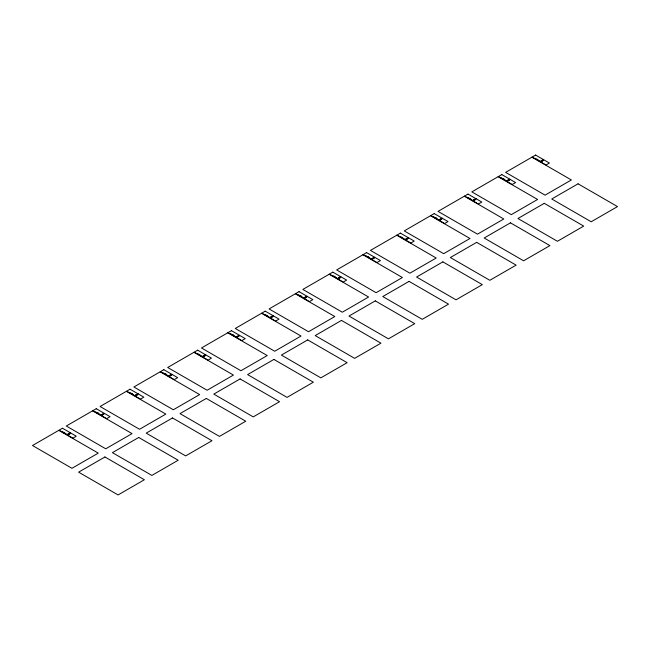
<?xml version="1.0" encoding="UTF-8"?>
<svg xmlns="http://www.w3.org/2000/svg" width="650" height="650" viewBox="0 0 650 650"><rect width="100%" height="100%" fill="white"/><g stroke="black" fill="none" stroke-linecap="round" stroke-linejoin="round"><path stroke-width="0.97" d="M61.856 431.454L63.781 432.413M95.647 411.946L97.573 412.904M129.439 392.429L131.373 393.388M163.239 372.921L165.165 373.88M197.031 353.413L198.965 354.372M230.831 333.897L232.757 334.856M264.623 314.389L266.549 315.348M298.415 294.873L300.349 295.831M332.215 275.364L334.141 276.323M366.007 255.856L367.941 256.815M399.799 236.34L401.733 237.299M433.599 216.832L435.524 217.791M467.391 197.316L469.324 198.274M501.191 177.808L503.116 178.766M534.983 158.299L536.908 159.258M63.968 432.697L64.513 432.38M97.76 413.189L98.304 412.872M131.552 393.681L132.104 393.364M165.352 374.164L165.896 373.848M199.144 354.656L199.688 354.339M232.936 335.14L233.488 334.823M266.736 315.632L267.28 315.315M300.527 296.124L301.08 295.807M334.327 276.608L334.872 276.291M368.119 257.099L368.664 256.783M401.911 237.583L402.464 237.266M435.711 218.075L436.256 217.758M469.503 198.567L470.056 198.25M503.295 179.051L503.848 178.734M537.095 159.543L537.639 159.226M66.121 433.916L64.464 432.802M99.913 414.408L98.256 413.294M133.713 394.899L132.048 393.786M167.505 375.383L165.847 374.27M201.305 355.875L199.639 354.762M235.097 336.359L233.431 335.246M268.889 316.851L267.231 315.738M302.689 297.342L301.023 296.229M336.481 277.826L334.823 276.713M370.273 258.318L368.615 257.205M404.072 238.802L402.407 237.689M437.864 219.294L436.207 218.181M471.664 199.786L469.999 198.673M505.456 180.269L503.799 179.156M539.248 160.761L537.591 159.648M58.801 430.341L32.5 445.526L71.947 468.301L98.248 453.123L58.801 430.341M62.465 428.228L59.069 430.186L66.853 434.679L70.249 432.721L62.465 428.228M92.593 410.832L66.292 426.018L105.739 448.793L132.039 433.607L92.593 410.832M96.257 408.712L92.861 410.678L100.644 415.171L104.041 413.205L96.257 408.712M126.384 391.324L100.092 406.502L139.539 429.276L165.839 414.099L126.384 391.324M130.057 389.204L126.661 391.162L134.436 395.655L137.832 393.697L130.057 389.204M160.184 371.808L133.884 386.994L173.331 409.768L199.631 394.582L160.184 371.808M163.849 369.696L160.452 371.654L168.236 376.147L171.632 374.181L163.849 369.696M193.976 352.3L167.684 367.486L207.131 390.26L233.423 375.074L193.976 352.3M197.649 350.179L194.252 352.146L202.028 356.631L205.424 354.673L197.649 350.179M227.776 332.784L201.476 347.969L240.922 370.744L267.223 355.566L227.776 332.784M231.441 330.671L228.044 332.629L235.82 337.123L239.216 335.164L231.441 330.671M261.568 313.276L235.268 328.461L274.714 351.236L301.015 336.05L261.568 313.276M265.233 311.155L261.836 313.121L269.62 317.614L273.016 315.648L265.233 311.155M295.36 293.767L269.067 308.945L308.514 331.719L334.807 316.542L295.36 293.767M299.033 291.647L295.636 293.605L303.412 298.098L306.808 296.14L299.033 291.647M329.16 274.251L302.859 289.437L342.306 312.211L368.607 297.026L329.16 274.251M332.824 272.139L329.428 274.097L337.212 278.59L340.608 276.624L332.824 272.139M362.952 254.743L336.651 269.929L376.106 292.703L402.399 277.517L362.952 254.743M366.624 252.623L363.228 254.589L371.004 259.074L374.4 257.116L366.624 252.623M396.752 235.227L370.451 250.412L409.898 273.187L436.199 258.009L396.752 235.227M400.416 233.114L397.02 235.072L404.796 239.566L408.192 237.607L400.416 233.114M430.544 215.719L404.243 230.904L443.69 253.679L469.991 238.493L430.544 215.719M434.208 213.598L430.812 215.564L438.596 220.057L441.992 218.091L434.208 213.598M464.336 196.211L438.043 211.388L477.49 234.162L503.782 218.985L464.336 196.211M468.008 194.09L464.612 196.048L472.387 200.541L475.784 198.583L468.008 194.09M498.136 176.694L471.835 191.88L511.282 214.654L537.582 199.469L498.136 176.694M501.8 174.582L498.404 176.54L506.188 181.033L509.584 179.067L501.8 174.582M531.928 157.186L505.627 172.372L545.074 195.146L571.374 179.961L531.928 157.186M535.592 155.066L532.196 157.032L539.979 161.517L543.376 159.559L535.592 155.066M70.541 432.892L67.145 434.85L72.865 438.157L76.261 436.191L70.541 432.892M104.341 413.376L100.945 415.342L106.665 418.641L110.061 416.683L104.341 413.376M138.133 393.868L134.737 395.826L140.457 399.132L143.853 397.174L138.133 393.868M171.925 374.359L168.529 376.317L174.257 379.624L177.653 377.658L171.925 374.359M205.725 354.843L202.329 356.809L208.049 360.108L211.445 358.15L205.725 354.843M239.517 335.335L236.121 337.293L241.841 340.6L245.237 338.634L239.517 335.335M273.317 315.819L269.921 317.785L275.641 321.084L279.037 319.126L273.317 315.819M307.109 296.311L303.713 298.269L309.433 301.576L312.829 299.618L307.109 296.311M340.901 276.803L337.504 278.761L343.233 282.067L346.629 280.101L340.901 276.803M374.701 257.286L371.304 259.252L377.024 262.551L380.421 260.593L374.701 257.286M408.493 237.778L405.096 239.736L410.816 243.043L414.213 241.077L408.493 237.778M442.293 218.27L438.896 220.228L444.616 223.527L448.012 221.569L442.293 218.27M476.084 198.754L472.688 200.712L478.408 204.019L481.804 202.061L476.084 198.754M509.876 179.246L506.48 181.204L512.2 184.511L515.596 182.544L509.876 179.246M543.676 159.729L540.28 161.696L546 164.994L549.396 163.036L543.676 159.729M68.153 434.517L67.787 434.728L68.518 434.728L68.153 434.517M68.941 434.062L68.575 434.273L69.306 434.273L68.941 434.062M69.729 433.607L69.363 433.818L70.094 433.818L69.729 433.607M101.953 415.001L101.587 415.212L102.318 415.212L101.953 415.001M102.741 414.546L102.375 414.757L103.098 414.757L102.741 414.546M103.521 414.099L103.155 414.31L103.886 414.31L103.521 414.099M135.744 395.493L135.379 395.704L136.11 395.704L135.744 395.493M136.532 395.037L136.167 395.249L136.898 395.249L136.532 395.037M137.321 394.582L136.955 394.794L137.686 394.794L137.321 394.582M169.536 375.984L169.171 376.196L169.902 376.196L169.536 375.984M170.324 375.529L169.959 375.741L170.69 375.741L170.324 375.529M171.112 375.074L170.747 375.286L171.478 375.286L171.112 375.074M203.336 356.468L202.971 356.679L203.702 356.679L203.336 356.468M204.124 356.013L203.759 356.224L204.49 356.224L204.124 356.013M204.912 355.558L204.547 355.769L205.27 355.769L204.912 355.558M237.128 336.96L236.762 337.171L237.494 337.171L237.128 336.96M237.916 336.505L237.551 336.716L238.282 336.716L237.916 336.505M238.704 336.05L238.339 336.261L239.07 336.261L238.704 336.05M270.928 317.444L270.562 317.655L271.294 317.655L270.928 317.444M271.708 316.989L271.342 317.2L272.074 317.2L271.708 316.989M272.496 316.542L272.131 316.753L272.862 316.753L272.496 316.542M304.72 297.936L304.354 298.147L305.086 298.147L304.72 297.936M305.508 297.481L305.142 297.692L305.874 297.692L305.508 297.481M306.296 297.026L305.931 297.237L306.662 297.237L306.296 297.026M338.512 278.428L338.146 278.639L338.877 278.639L338.512 278.428M339.3 277.973L338.934 278.184L339.666 278.184L339.3 277.973M340.088 277.517L339.723 277.729L340.454 277.729L340.088 277.517M372.312 258.911L371.946 259.123L372.678 259.123L372.312 258.911M373.1 258.456L372.734 258.668L373.466 258.668L373.1 258.456M373.88 258.001L373.514 258.213L374.246 258.213L373.88 258.001M406.104 239.403L405.738 239.614L406.469 239.614L406.104 239.403M406.892 238.948L406.526 239.159L407.257 239.159L406.892 238.948M407.68 238.493L407.314 238.704L408.046 238.704L407.68 238.493M439.904 219.887L439.538 220.098L440.261 220.098L439.904 219.887M440.684 219.432L440.318 219.643L441.049 219.643L440.684 219.432M441.472 218.985L441.106 219.196L441.837 219.196L441.472 218.985M473.696 200.379L473.33 200.59L474.061 200.59L473.696 200.379M474.484 199.924L474.118 200.135L474.849 200.135L474.484 199.924M475.272 199.469L474.906 199.68L475.637 199.68L475.272 199.469M507.488 180.871L507.122 181.082L507.853 181.082L507.488 180.871M508.276 180.416L507.91 180.627L508.641 180.627L508.276 180.416M509.064 179.961L508.698 180.172L509.429 180.172L509.064 179.961M541.288 161.354L540.922 161.566L541.653 161.566L541.288 161.354M542.076 160.899L541.71 161.111L542.433 161.111L542.076 160.899M542.856 160.444L542.49 160.656L543.221 160.656L542.856 160.444M104.926 456.974L78.626 472.16L118.072 494.934L144.373 479.749L104.926 456.974M138.718 437.466L112.418 452.644L151.864 475.418L178.165 460.241L138.718 437.466M172.51 417.95L146.218 433.136L185.664 455.91L211.957 440.724L172.51 417.95M206.31 398.442L180.009 413.619L219.456 436.402L245.757 421.216L206.31 398.442M240.102 378.926L213.801 394.111L253.248 416.886L279.549 401.7L240.102 378.926M273.894 359.418L247.601 374.603L287.048 397.377L313.349 382.192L273.894 359.418M307.694 339.909L281.393 355.087L320.84 377.861L347.141 362.684L307.694 339.909M341.486 320.393L315.193 335.579L354.64 358.353L380.933 343.168L341.486 320.393M375.286 300.885L348.985 316.062L388.432 338.845L414.733 323.659L375.286 300.885M409.077 281.369L382.777 296.554L422.224 319.329L448.524 304.143L409.077 281.369M442.869 261.861L416.577 277.046L456.024 299.821L482.316 284.635L442.869 261.861M476.669 242.352L450.369 257.53L489.816 280.304L516.116 265.127L476.669 242.352M510.461 222.836L484.161 238.022L523.616 260.796L549.908 245.611L510.461 222.836M544.261 203.328L517.961 218.506L557.408 241.288L583.708 226.102L544.261 203.328M578.053 183.812L551.753 198.998L591.199 221.772L617.5 206.586L578.053 183.812"/></g></svg>
